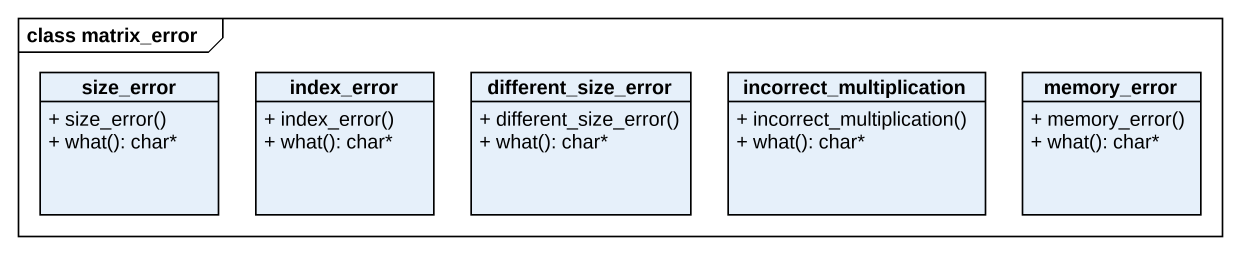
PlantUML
@startuml
mainframe class matrix_error
hide circle
hide empty members
skinparam classAttributeIconSize 0
class size_error {
  + size_error()
  + what(): char*
}
class index_error {
  + index_error()
  + what(): char*
}
class different_size_error {
  + different_size_error()
  + what(): char*
}
class incorrect_multiplication {
  + incorrect_multiplication()
  + what(): char*
}
class memory_error {
  + memory_error()
  + what(): char*
}
@enduml
